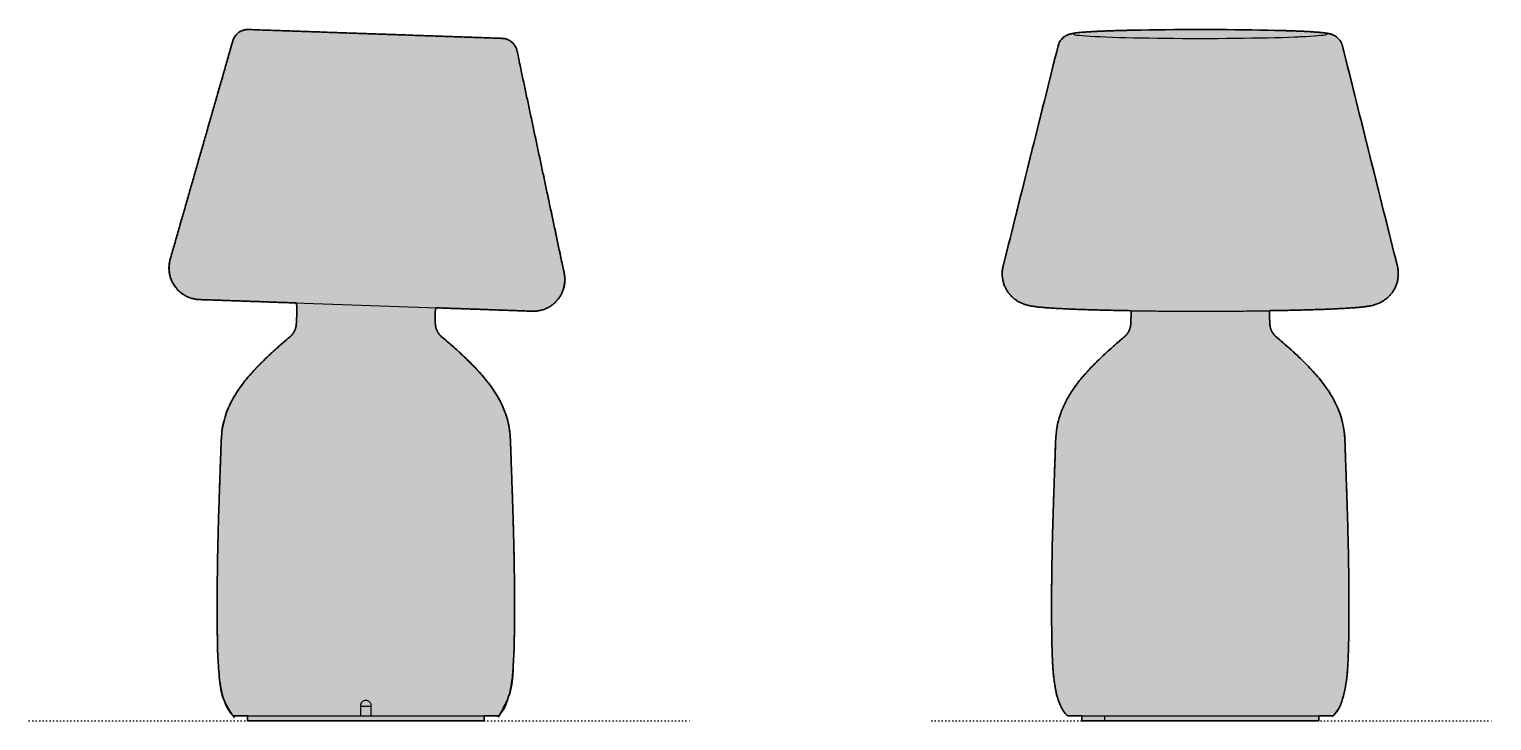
# Model space of a CAD drawing. Header units: millimetres. Extents: x 0 to 463, y -256 to 219.
# Drawn here: x 0 to 463, y 0 to 218.8 of the extents above; entities that cross this region are included whole.
import ezdxf

# ---------------------------------------------------------------- set-up
doc = ezdxf.new("R2010")
doc.units = ezdxf.units.MM
doc.linetypes.add('Dots', pattern=[1, 0, -1])
doc.layers.add('Blocks', color=7, linetype='Continuous')
doc.layers.add('Blocks$Fill', color=7, linetype='Continuous', true_color=0xffffff)
for name, color, linetype, lineweight, true_color in [('Blocks$Inner', 7, 'Continuous', 25, 0x007f00), ('Blocks$Outline', 7, 'Continuous', 35, 0xff3f3f), ('Groud', 7, 'Dots', 25, 0x243775)]:
    doc.layers.add(name, color=color, linetype=linetype, lineweight=lineweight, true_color=true_color)

# ---------------------------------------------------------------- blocks, each defined once
blk = doc.blocks.new('Apollo Portable Lamp Back')
at = {"layer": 'Blocks$Fill'}
blk.add_hatch(color=256, dxfattribs=at).paths.add_polyline_path([(63.08, 129.74), (41.57, 130.36), (36.45, 130.67), (33.78, 130.91), (32.37, 131.08), (31.93, 131.15), (31.48, 131.22), (31.15, 131.29), (30.8, 131.36), (30.52, 131.42), (30.21, 131.5), (29.94, 131.57), (29.65, 131.66), (29.37, 131.75), (29.08, 131.85), (28.78, 131.96), (28.47, 132.09), (28.15, 132.24), (27.82, 132.4), (27.65, 132.49), (27.48, 132.59), (27.3, 132.69), (27.12, 132.79), (26.94, 132.91), (26.76, 133.03), (26.57, 133.16), (26.39, 133.29), (26.19, 133.44), (26, 133.59), (25.81, 133.75), (25.63, 133.91), (25.44, 134.09), (25.25, 134.27), (25.07, 134.46), (24.89, 134.65), (24.7, 134.86), (24.53, 135.07), (24.36, 135.29), (24.19, 135.51), (24.03, 135.74), (23.87, 135.98), (23.71, 136.23), (23.57, 136.48), (23.43, 136.74), (23.29, 137.01), (23.17, 137.28), (23.05, 137.55), (22.93, 137.84), (22.83, 138.13), (22.73, 138.42), (22.64, 138.72), (22.56, 139.03), (22.49, 139.34), (22.43, 139.65), (22.38, 139.97), (22.34, 140.3), (22.31, 140.63), (22.29, 140.96), (22.28, 141.29), (22.28, 141.63), (22.28, 141.8), (22.29, 141.97), (22.3, 142.14), (22.31, 142.31), (22.33, 142.48), (22.35, 142.65), (22.4, 142.95), (22.45, 143.26), (22.57, 143.84), (22.57, 143.85), (39.96, 213.53), (40, 213.69), (40.05, 213.85), (40.1, 214.01), (40.13, 214.09), (40.16, 214.17), (40.2, 214.27), (40.24, 214.37), (40.29, 214.47), (40.33, 214.56), (40.38, 214.66), (40.43, 214.75), (40.49, 214.84), (40.54, 214.93), (40.6, 215.02), (40.65, 215.11), (40.71, 215.19), (40.77, 215.28), (40.83, 215.36), (40.89, 215.44), (40.95, 215.52), (41.02, 215.59), (41.08, 215.67), (41.14, 215.74), (41.21, 215.81), (41.28, 215.87), (41.34, 215.94), (41.41, 216), (41.48, 216.07), (41.54, 216.13), (41.67, 216.24), (41.81, 216.34), (41.94, 216.44), (42.07, 216.53), (42.2, 216.61), (42.32, 216.69), (42.45, 216.76), (42.56, 216.83), (42.69, 216.89), (42.8, 216.94), (42.91, 217), (43.02, 217.04), (43.13, 217.09), (43.24, 217.13), (43.44, 217.2), (43.66, 217.27), (43.86, 217.32), (44, 217.36), (44.14, 217.4), (44.41, 217.45), (44.65, 217.5), (44.89, 217.54), (45.38, 217.61), (46.35, 217.73), (48.62, 217.92), (54.74, 218.24), (61.92, 218.46), (96.05, 218.66), (108.8, 218.44), (119.17, 218.05), (121.93, 217.88), (123.02, 217.78), (124.03, 217.68), (124.59, 217.61), (125.11, 217.53), (125.4, 217.48), (125.7, 217.42), (125.91, 217.37), (126.14, 217.31), (126.33, 217.26), (126.54, 217.19), (126.73, 217.12), (126.83, 217.08), (126.94, 217.04), (127.04, 217), (127.14, 216.95), (127.25, 216.9), (127.36, 216.84), (127.47, 216.78), (127.58, 216.72), (127.69, 216.65), (127.81, 216.58), (127.93, 216.5), (128.05, 216.41), (128.17, 216.32), (128.29, 216.22), (128.42, 216.12), (128.54, 216), (128.66, 215.89), (128.78, 215.76), (128.84, 215.7), (128.9, 215.63), (128.96, 215.56), (129.02, 215.49), (129.08, 215.41), (129.14, 215.34), (129.19, 215.26), (129.24, 215.19), (129.3, 215.1), (129.35, 215.02), (129.4, 214.94), (129.46, 214.85), (129.55, 214.68), (129.64, 214.5), (129.74, 214.31), (129.78, 214.21), (129.82, 214.11), (129.86, 214.01), (129.89, 213.91), (129.91, 213.86), (129.93, 213.8), (129.94, 213.75), (129.96, 213.7), (129.97, 213.61), (129.99, 213.53), (147.38, 143.85), (147.38, 143.84), (147.47, 143.38), (147.52, 143.14), (147.57, 142.89), (147.59, 142.73), (147.61, 142.57), (147.63, 142.4), (147.64, 142.24), (147.66, 142.08), (147.66, 141.91), (147.67, 141.58), (147.67, 141.24), (147.66, 140.9), (147.64, 140.56), (147.6, 140.22), (147.56, 139.91), (147.51, 139.6), (147.45, 139.29), (147.38, 138.99), (147.3, 138.69), (147.21, 138.39), (147.11, 138.09), (147, 137.8), (146.89, 137.52), (146.76, 137.23), (146.63, 136.95), (146.49, 136.68), (146.34, 136.41), (146.19, 136.15), (146.03, 135.9), (145.86, 135.65), (145.68, 135.41), (145.51, 135.17), (145.32, 134.94), (145.13, 134.72), (144.94, 134.51), (144.74, 134.31), (144.54, 134.11), (144.34, 133.92), (144.14, 133.75), (143.94, 133.58), (143.73, 133.42), (143.53, 133.26), (143.33, 133.12), (143.14, 132.99), (142.94, 132.86), (142.74, 132.74), (142.56, 132.63), (142.37, 132.53), (142.19, 132.43), (142.01, 132.34), (141.83, 132.25), (141.66, 132.17), (141.32, 132.03), (140.99, 131.9), (140.69, 131.78), (140.37, 131.68), (140.08, 131.59), (139.77, 131.51), (139.48, 131.43), (139.04, 131.33), (138.62, 131.25), (138, 131.14), (137.39, 131.05), (136.11, 130.9), (133.39, 130.66), (126.53, 130.28), (106.9, 129.74), (106.87, 128.96), (106.87, 128.7), (106.88, 128.29), (106.98, 125.83), (106.98, 125.68), (106.98, 125.53), (106.99, 125.38), (107.01, 125.23), (107.03, 125.08), (107.05, 124.93), (107.07, 124.77), (107.11, 124.62), (107.14, 124.47), (107.18, 124.32), (107.22, 124.17), (107.27, 124.02), (107.32, 123.88), (107.38, 123.73), (107.44, 123.59), (107.5, 123.44), (107.57, 123.3), (107.64, 123.16), (107.71, 123.03), (107.79, 122.89), (107.87, 122.76), (107.96, 122.63), (108.05, 122.5), (108.14, 122.38), (108.24, 122.26), (108.33, 122.14), (108.43, 122.03), (108.54, 121.91), (108.64, 121.81), (108.75, 121.7), (108.86, 121.6), (108.98, 121.5), (114.3, 116.83), (116.7, 114.6), (119.02, 112.29), (120.07, 111.19), (121.1, 110.07), (122.1, 108.93), (123.07, 107.76), (123.75, 106.9), (124.4, 106.03), (125.04, 105.14), (125.65, 104.23), (126.22, 103.35), (126.76, 102.45), (127.27, 101.53), (127.75, 100.6), (128.19, 99.67), (128.6, 98.72), (128.98, 97.76), (129.33, 96.79), (129.49, 96.3), (129.64, 95.81), (129.79, 95.31), (129.92, 94.81), (130.05, 94.3), (130.16, 93.8), (130.26, 93.29), (130.35, 92.78), (130.43, 92.25), (130.51, 91.72), (130.62, 90.65), (130.78, 88.5), (130.92, 84.09), (132.05, 37.84), (131.94, 24.24), (131.78, 19.34), (131.64, 16.98), (131.45, 14.62), (131.24, 12.78), (131.11, 11.86), (130.97, 10.94), (130.82, 10.11), (130.66, 9.27), (130.47, 8.44), (130.25, 7.62), (130.07, 7), (129.87, 6.38), (129.66, 5.77), (129.42, 5.16), (129.3, 4.89), (129.18, 4.63), (129.06, 4.36), (128.93, 4.1), (128.79, 3.84), (128.65, 3.59), (128.5, 3.34), (128.42, 3.22), (128.33, 3.1), (128.18, 2.89), (128.02, 2.68), (127.86, 2.48), (127.69, 2.28), (127.33, 1.89), (126.98, 1.5), (122.48, 1.5), (122.48, 0), (54.77, 0), (47.48, 0), (47.48, 1.5), (43.01, 1.5), (42.77, 1.72), (42.66, 1.84), (42.54, 1.95), (42.39, 2.12), (42.25, 2.28), (42.11, 2.45), (41.97, 2.63), (41.84, 2.81), (41.71, 2.99), (41.59, 3.18), (41.48, 3.37), (41.37, 3.55), (41.26, 3.74), (41.06, 4.12), (40.68, 4.9), (40.6, 5.08), (40.39, 5.57), (40.14, 6.21), (40.09, 6.36), (40.05, 6.48), (39.94, 6.77), (39.87, 6.95), (39.76, 7.31), (39.65, 7.68), (39.55, 8.05), (39.47, 8.42), (39.24, 9.55), (38.94, 11.2), (38.7, 12.86), (38.5, 14.64), (38.35, 16.43), (38.16, 19.67), (38.04, 22.91), (37.93, 42.39), (39.17, 88.5), (39.33, 90.61), (39.44, 91.66), (39.51, 92.18), (39.58, 92.71), (39.67, 93.21), (39.77, 93.71), (39.88, 94.2), (40, 94.7), (40.13, 95.19), (40.27, 95.68), (40.42, 96.17), (40.57, 96.65), (40.91, 97.61), (41.28, 98.55), (41.67, 99.48), (42.1, 100.4), (42.57, 101.31), (43.06, 102.22), (43.59, 103.11), (44.13, 103.98), (44.74, 104.89), (45.36, 105.78), (46.01, 106.65), (46.68, 107.51), (47.4, 108.4), (48.14, 109.27), (48.9, 110.13), (49.68, 110.98), (51.35, 112.73), (53.08, 114.43), (54.95, 116.2), (56.86, 117.92), (60.98, 121.5), (61.09, 121.6), (61.2, 121.7), (61.31, 121.81), (61.41, 121.91), (61.52, 122.03), (61.62, 122.14), (61.71, 122.26), (61.81, 122.38), (61.9, 122.51), (61.99, 122.63), (62.08, 122.76), (62.16, 122.89), (62.24, 123.03), (62.31, 123.17), (62.38, 123.3), (62.45, 123.45), (62.51, 123.59), (62.57, 123.73), (62.63, 123.88), (62.68, 124.03), (62.73, 124.17), (62.77, 124.32), (62.81, 124.47), (62.85, 124.62), (62.88, 124.77), (62.9, 124.93), (62.93, 125.08), (62.94, 125.23), (62.96, 125.38), (62.97, 125.53), (62.97, 125.68), (62.98, 125.83), (63.02, 127.04), (63.09, 128.64), (63.1, 128.88), (63.1, 129.12)], flags=0)
at = {"layer": 'Blocks$Inner'}
blk.add_lwpolyline([(84.98, 215.91), (87.78, 215.91), (90.57, 215.92), (93.33, 215.94), (96.05, 215.96), (98.71, 215.99), (101.31, 216.03), (103.83, 216.07), (106.26, 216.12), (108.58, 216.17), (110.79, 216.23), (112.88, 216.3), (114.82, 216.37), (116.12, 216.42), (116.63, 216.45), (118.27, 216.52), (119.76, 216.61), (121.08, 216.69), (122.22, 216.78), (123.18, 216.88), (123.95, 216.97), (124.53, 217.07), (124.92, 217.16), (125.12, 217.26), (125.12, 217.36), (124.92, 217.46), (124.53, 217.55), (123.95, 217.65), (123.18, 217.74), (122.22, 217.83), (121.08, 217.92), (119.76, 218.01), (118.27, 218.09), (116.63, 218.17), (114.82, 218.25), (112.88, 218.32), (110.79, 218.38), (108.58, 218.44), (106.26, 218.5), (103.83, 218.55), (101.31, 218.59), (99.79, 218.61), (98.71, 218.63), (96.05, 218.66), (93.33, 218.68), (90.57, 218.7), (87.78, 218.71), (84.98, 218.71), (82.17, 218.71), (79.39, 218.7), (76.62, 218.68), (73.9, 218.66), (71.24, 218.63), (68.64, 218.59), (66.12, 218.55), (63.69, 218.5), (62.17, 218.46), (61.37, 218.44), (59.16, 218.38), (57.07, 218.32), (55.13, 218.25), (53.32, 218.17), (51.68, 218.09), (50.19, 218.01), (48.87, 217.92), (47.73, 217.83), (46.77, 217.74), (46, 217.65), (45.42, 217.55), (45.03, 217.46), (44.83, 217.36), (44.83, 217.26), (45.03, 217.16), (45.42, 217.07), (46, 216.97), (46.77, 216.88), (47.73, 216.78), (48.87, 216.69), (50.19, 216.61), (51.68, 216.52), (53.32, 216.45), (55.13, 216.37), (55.22, 216.37), (57.07, 216.3), (59.16, 216.23), (61.37, 216.17), (63.69, 216.12), (66.12, 216.07), (68.64, 216.03), (71.24, 215.99), (73.9, 215.96), (76.62, 215.94), (79.39, 215.92), (82.17, 215.91)], close=True, dxfattribs=at)
for points in [[(47.48, 1.5), (47.48, 0), (52.98, 0), (54.77, 0)], [(122.48, 1.5), (122.48, 0), (54.77, 0), (54.77, 1.5)]]:
    blk.add_lwpolyline(points, dxfattribs=at)
for points, knots in [([(61.92, 218.46), (61.49, 218.45), (60.33, 218.42), (58.55, 218.37), (56.57, 218.31), (54.71, 218.24), (52.98, 218.17), (51.38, 218.09), (49.92, 218.01), (48.59, 217.92), (47.39, 217.83), (46.32, 217.73), (45.33, 217.61), (44.57, 217.49), (43.94, 217.35), (43.48, 217.22), (43.05, 217.06), (42.58, 216.85), (42.07, 216.55), (41.53, 216.14), (41, 215.6), (40.52, 214.94), (40.16, 214.24), (40.02, 213.75), (39.96, 213.53)], [0, 0, 0, 0, 0.037401, 0.101308, 0.165298, 0.229397, 0.293646, 0.358108, 0.422879, 0.488126, 0.554145, 0.621542, 0.69175, 0.769406, 0.811404, 0.838022, 0.860828, 0.881227, 0.900785, 0.920395, 0.940755, 0.961911, 0.983573, 1, 1, 1, 1]), ([(129.99, 213.53), (129.98, 213.58), (129.91, 213.93), (129.66, 214.49), (129.27, 215.19), (128.8, 215.77), (128.3, 216.24), (127.81, 216.59), (127.34, 216.86), (126.91, 217.06), (126.5, 217.21), (126.09, 217.33), (125.63, 217.44), (124.97, 217.56), (124.13, 217.67), (123.06, 217.78), (121.93, 217.88), (120.65, 217.97), (119.21, 218.06), (117.64, 218.14), (115.95, 218.21), (114.13, 218.28), (112.19, 218.35), (110.15, 218.41), (108.03, 218.46)], [148.632031, 148.632031, 148.632031, 148.632031, 148.635906, 148.655337, 148.67385, 148.691558, 148.708532, 148.724948, 148.741354, 148.758563, 148.777784, 148.800859, 148.830695, 148.873288, 148.949098, 149.010543, 149.069255, 149.131269, 149.191652, 149.251167, 149.31018, 149.368877, 149.427364, 149.632031, 149.632031, 149.632031, 149.632031]), ([(22.57, 143.84), (22.49, 143.46), (22.31, 142.61), (22.25, 141.3), (22.35, 139.98), (22.61, 138.73), (23.02, 137.55), (23.54, 136.48), (24.17, 135.5), (24.87, 134.64), (25.61, 133.9), (26.37, 133.28), (27.12, 132.78), (27.83, 132.39), (28.49, 132.08), (29.1, 131.84), (29.69, 131.64), (30.26, 131.48), (30.87, 131.34), (31.57, 131.2), (32.52, 131.05), (33.68, 130.91), (35.04, 130.78), (36.46, 130.67), (38.01, 130.56), (39.71, 130.46), (41.53, 130.36), (43.47, 130.27), (45.53, 130.19), (47.7, 130.11), (49.98, 130.04), (52.38, 129.97), (54.87, 129.9), (57.46, 129.85), (60.13, 129.79), (62.88, 129.75), (65.7, 129.7), (68.58, 129.67), (71.52, 129.64), (74.5, 129.61), (77.51, 129.6), (80.54, 129.58), (83.03, 129.58), (84.51, 129.58), (84.98, 129.58)], [73.816015, 73.816015, 73.816015, 73.816015, 73.82924, 73.84377, 73.857832, 73.871442, 73.884647, 73.897476, 73.90994, 73.922029, 73.93371, 73.944932, 73.95567, 73.966024, 73.976283, 73.986848, 73.998198, 74.011061, 74.026452, 74.046053, 74.073514, 74.115491, 74.150705, 74.184019, 74.219223, 74.253216, 74.286535, 74.31945, 74.352103, 74.384576, 74.416921, 74.449172, 74.481352, 74.513478, 74.545563, 74.577614, 74.60964, 74.641646, 74.673635, 74.705612, 74.73758, 74.769542, 74.801499, 74.816015, 74.816015, 74.816015, 74.816015]), ([(84.98, 129.58), (85.51, 129.58), (87.06, 129.58), (89.63, 129.58), (92.66, 129.6), (95.67, 129.62), (98.64, 129.64), (101.57, 129.67), (104.45, 129.71), (107.26, 129.75), (110, 129.8), (112.67, 129.85), (115.24, 129.91), (117.72, 129.97), (120.1, 130.04), (122.37, 130.11), (124.52, 130.19), (126.56, 130.28), (128.46, 130.36), (130.24, 130.46), (131.9, 130.56), (133.43, 130.66), (134.84, 130.77), (136.16, 130.9), (137.4, 131.05), (138.45, 131.21), (139.34, 131.39), (140.03, 131.57), (140.65, 131.77), (141.3, 132.01), (142, 132.32), (142.75, 132.73), (143.54, 133.26), (144.36, 133.92), (145.15, 134.71), (145.88, 135.64), (146.51, 136.67), (147.03, 137.79), (147.4, 138.98), (147.64, 140.25), (147.7, 141.56), (147.61, 142.79), (147.44, 143.54), (147.38, 143.84)], [74.816015, 74.816015, 74.816015, 74.816015, 74.832826, 74.864779, 74.896736, 74.928697, 74.960664, 74.99264, 75.024626, 75.056627, 75.088646, 75.120688, 75.152759, 75.184866, 75.217019, 75.249231, 75.28152, 75.31391, 75.346438, 75.379158, 75.412155, 75.445572, 75.479668, 75.514974, 75.552806, 75.590565, 75.614522, 75.628956, 75.641658, 75.65316, 75.664186, 75.675198, 75.686578, 75.698556, 75.711071, 75.723946, 75.737037, 75.750255, 75.763546, 75.77688, 75.791399, 75.80545, 75.816015, 75.816015, 75.816015, 75.816015]), ([(63.08, 129.74), (63.09, 129.54), (63.11, 129.01), (63.08, 128.1), (63.01, 126.98), (62.99, 126.23), (62.98, 125.83)], [0, 0, 0, 0, 0.156826, 0.400427, 0.682793, 1, 1, 1, 1]), ([(106.98, 125.83), (106.97, 126.23), (106.94, 127.16), (106.84, 128.51), (106.89, 129.4), (106.9, 129.74)], [100.812903, 100.812903, 100.812903, 100.812903, 101.126148, 101.545977, 101.812903, 101.812903, 101.812903, 101.812903]), ([(60.98, 121.5), (59.6, 120.32), (56.92, 118.01), (53.13, 114.53), (49.7, 111.08), (46.68, 107.61), (44.11, 104.09), (42.03, 100.46), (40.49, 96.68), (39.45, 92.67), (39.26, 89.91), (39.17, 88.5)], [5.923885, 5.923885, 5.923885, 5.923885, 6.057398, 6.183352, 6.302111, 6.414304, 6.520946, 6.62176, 6.720717, 6.82041, 6.923885, 6.923885, 6.923885, 6.923885]), ([(130.78, 88.5), (130.69, 89.93), (130.49, 92.75), (129.42, 96.82), (127.82, 100.66), (125.68, 104.32), (122.78, 108.26), (118.97, 112.46), (114.21, 116.99), (110.76, 119.96), (108.98, 121.5)], [94.893397, 94.893397, 94.893397, 94.893397, 94.99871, 95.100162, 95.200957, 95.303806, 95.410806, 95.559594, 95.720098, 95.893397, 95.893397, 95.893397, 95.893397]), ([(39.17, 88.5), (39.12, 86.89), (39.01, 83.43), (38.81, 77.91), (38.6, 71.78), (38.38, 65.08), (38.17, 57.89), (38.01, 50.27), (37.92, 42.94), (37.89, 35.98), (37.93, 29.49), (38.01, 22.95), (38.24, 17.39), (38.65, 12.93), (39.2, 9.65), (39.65, 7.5), (40.03, 6.52), (40.05, 6.48)], [6.923885, 6.923885, 6.923885, 6.923885, 6.982813, 7.050175, 7.125155, 7.206935, 7.294702, 7.387644, 7.484953, 7.562351, 7.6415, 7.721914, 7.800812, 7.844534, 7.885302, 7.922445, 7.923885, 7.923885, 7.923885, 7.923885]), ([(126.98, 1.5), (127.46, 2.01), (128.47, 3.1), (129.5, 5.23), (130.38, 7.86), (131.04, 11.04), (131.52, 14.96), (131.81, 19.4), (131.95, 24.25), (132.03, 30.42), (132.06, 37.74), (132, 46.11), (131.87, 53.86), (131.69, 60.96), (131.5, 67.4), (131.3, 73.4), (131.1, 78.91), (130.92, 83.89), (130.83, 87.03), (130.78, 88.5)], [93.893397, 93.893397, 93.893397, 93.893397, 93.917271, 93.943714, 93.973202, 94.011783, 94.05395, 94.107609, 94.163384, 94.219447, 94.317745, 94.412969, 94.504311, 94.581924, 94.655212, 94.723589, 94.786471, 94.843269, 94.893397, 94.893397, 94.893397, 94.893397]), ([(40.05, 6.48), (40.1, 6.33), (40.21, 6.03), (40.38, 5.59), (40.55, 5.2), (40.65, 4.96), (40.68, 4.9)], [7.923885, 7.923885, 7.923885, 7.923885, 8.420689, 8.627362, 8.847517, 8.923885, 8.923885, 8.923885, 8.923885]), ([(40.68, 4.9), (40.93, 4.38), (41.44, 3.33), (42.26, 2.2), (42.85, 1.65), (43.01, 1.5)], [8.923885, 8.923885, 8.923885, 8.923885, 9.340725, 9.767952, 9.923885, 9.923885, 9.923885, 9.923885])]:
    blk.add_open_spline(points, degree=3, knots=knots, dxfattribs=at)
for points in [[(39.96, 213.53), (22.57, 143.85)], [(147.38, 143.85), (129.99, 213.53)], [(22.57, 143.85), (22.57, 143.84)], [(147.38, 143.84), (147.38, 143.85)], [(43.01, 1.5), (126.98, 1.5)]]:
    blk.add_open_spline(points, degree=1, dxfattribs=at)
for points, weights in [([(62.98, 125.83), (62.98, 123.2), (60.98, 121.5)], [1, 0.907845784506, 1]), ([(108.98, 121.5), (106.98, 123.2), (106.98, 125.83)], [1, 0.90800706574, 1])]:
    blk.add_rational_spline(points, weights, degree=2, dxfattribs=at)
at = {"layer": 'Blocks$Outline'}
for points in [[(61.92, 218.46), (62.17, 218.46), (63.69, 218.5), (66.12, 218.55), (68.64, 218.59), (71.24, 218.63), (73.9, 218.66), (76.62, 218.68), (79.39, 218.7), (82.17, 218.71), (84.98, 218.71), (87.78, 218.71), (90.57, 218.7), (93.33, 218.68), (96.05, 218.66), (98.71, 218.63), (99.79, 218.61), (101.31, 218.59), (103.83, 218.55), (106.26, 218.5), (108.58, 218.44), (108.8, 218.44)], [(54.77, 0), (52.98, 0), (47.48, 0), (47.48, 1.5)], [(122.48, 1.5), (122.48, 0), (54.77, 0)]]:
    blk.add_lwpolyline(points, dxfattribs=at)
for points, knots in [([(63.08, 129.74), (63.08, 129.74), (63.02, 129.74), (62.03, 129.76), (60.13, 129.79), (57.46, 129.85), (54.87, 129.9), (52.38, 129.97), (49.98, 130.04), (47.7, 130.11), (45.53, 130.19), (43.47, 130.27), (41.53, 130.36), (39.71, 130.46), (38.01, 130.56), (36.46, 130.67), (35.04, 130.78), (33.68, 130.91), (32.52, 131.05), (31.57, 131.2), (30.87, 131.34), (30.26, 131.48), (29.69, 131.64), (29.1, 131.84), (28.49, 132.08), (27.83, 132.39), (27.12, 132.78), (26.37, 133.28), (25.61, 133.9), (24.87, 134.64), (24.17, 135.5), (23.54, 136.48), (23.02, 137.55), (22.61, 138.73), (22.35, 139.98), (22.25, 141.3), (22.31, 142.61), (22.49, 143.46), (22.57, 143.84), (22.57, 143.84), (22.57, 143.85), (22.57, 143.85), (28.37, 167.08), (34.16, 190.31), (39.96, 213.53), (40.02, 213.75), (40.16, 214.24), (40.52, 214.94), (41, 215.6), (41.53, 216.14), (42.07, 216.55), (42.58, 216.85), (43.05, 217.06), (43.48, 217.22), (43.94, 217.35), (44.57, 217.49), (45.33, 217.61), (46.32, 217.73), (47.39, 217.83), (48.59, 217.92), (49.92, 218.01), (51.38, 218.09), (52.98, 218.17), (54.71, 218.24), (56.57, 218.31), (58.55, 218.37), (60.33, 218.42), (61.49, 218.45), (61.92, 218.46)], [-74.579761, -74.579761, -74.579761, -74.579761, -74.579761, -74.577614, -74.545563, -74.513478, -74.481352, -74.449172, -74.416921, -74.384576, -74.352103, -74.31945, -74.286535, -74.253216, -74.219223, -74.184019, -74.150705, -74.115491, -74.073514, -74.046053, -74.026452, -74.011061, -73.998198, -73.986848, -73.976283, -73.966024, -73.95567, -73.944932, -73.93371, -73.922029, -73.90994, -73.897476, -73.884647, -73.871442, -73.857832, -73.84377, -73.82924, -73.816015, -73.816015, -73.816015, -72.816015, -72.816015, -72.816015, -1, -1, -1, -0.983573, -0.961911, -0.940755, -0.920395, -0.900785, -0.881227, -0.860828, -0.838022, -0.811404, -0.769406, -0.69175, -0.621542, -0.554145, -0.488126, -0.422879, -0.358108, -0.293646, -0.229397, -0.165298, -0.101308, -0.037401, 0, 0, 0, 0]), ([(108.8, 218.44), (110.54, 218.4), (112.35, 218.34), (114.13, 218.28), (115.95, 218.21), (117.64, 218.14), (119.21, 218.06), (120.65, 217.97), (121.93, 217.88), (123.06, 217.78), (124.13, 217.67), (124.97, 217.56), (125.63, 217.44), (126.09, 217.33), (126.5, 217.21), (126.91, 217.06), (127.34, 216.86), (127.81, 216.59), (128.3, 216.24), (128.8, 215.77), (129.27, 215.19), (129.66, 214.49), (129.91, 213.93), (129.98, 213.58), (129.99, 213.53), (135.79, 190.31), (141.58, 167.08), (147.38, 143.85), (147.38, 143.85), (147.38, 143.84), (147.38, 143.84), (147.44, 143.54), (147.61, 142.79), (147.7, 141.56), (147.64, 140.25), (147.4, 138.98), (147.03, 137.79), (146.51, 136.67), (145.88, 135.64), (145.15, 134.71), (144.36, 133.92), (143.54, 133.26), (142.75, 132.73), (142, 132.32), (141.3, 132.01), (140.65, 131.77), (140.03, 131.57), (139.34, 131.39), (138.45, 131.21), (137.4, 131.05), (136.16, 130.9), (134.84, 130.77), (133.43, 130.66), (131.9, 130.56), (130.24, 130.46), (128.46, 130.36), (126.56, 130.28), (124.52, 130.19), (122.37, 130.11), (120.1, 130.04), (117.72, 129.97), (115.24, 129.91), (112.67, 129.85), (110, 129.8), (108.06, 129.76), (107.02, 129.75), (106.9, 129.74), (106.9, 129.74)], [-149.606447, -149.606447, -149.606447, -149.606447, -149.427364, -149.368877, -149.31018, -149.251167, -149.191652, -149.131269, -149.069255, -149.010543, -148.949098, -148.873288, -148.830695, -148.800859, -148.777784, -148.758563, -148.741354, -148.724948, -148.708532, -148.691558, -148.67385, -148.655337, -148.635906, -148.632031, -148.632031, -148.632031, -76.816015, -76.816015, -76.816015, -75.816015, -75.816015, -75.816015, -75.80545, -75.791399, -75.77688, -75.763546, -75.750255, -75.737037, -75.723946, -75.711071, -75.698556, -75.686578, -75.675198, -75.664186, -75.65316, -75.641658, -75.628956, -75.614522, -75.590565, -75.552806, -75.514974, -75.479668, -75.445572, -75.412155, -75.379158, -75.346438, -75.31391, -75.28152, -75.249231, -75.217019, -75.184866, -75.152759, -75.120688, -75.088646, -75.056627, -75.052657, -75.052657, -75.052657, -75.052657, -75.052657]), ([(47.48, 1.5), (45.99, 1.5), (44.5, 1.5), (43.01, 1.5), (42.85, 1.65), (42.26, 2.2), (41.44, 3.33), (40.93, 4.38), (40.68, 4.9), (40.65, 4.96), (40.55, 5.2), (40.38, 5.59), (40.21, 6.03), (40.1, 6.33), (40.05, 6.48)], [-6.469513, -6.469513, -6.469513, -6.469513, -2, -2, -2, -1.844068, -1.41684, -1, -1, -1, -0.923633, -0.703478, -0.496804, 0, 0, 0, 0])]:
    blk.add_open_spline(points, degree=3, knots=knots, dxfattribs=at)
for points, weights, knots in [([(40.05, 6.48), (40.03, 6.52), (39.65, 7.5), (39.2, 9.65), (38.65, 12.93), (38.24, 17.39), (38.01, 22.95), (37.93, 29.49), (37.89, 35.98), (37.92, 42.94), (38.01, 50.27), (38.17, 57.89), (38.38, 65.08), (38.6, 71.78), (38.81, 77.91), (39.01, 83.43), (39.12, 86.89), (39.17, 88.5), (39.26, 89.91), (39.45, 92.67), (40.49, 96.68), (42.03, 100.46), (44.11, 104.09), (46.68, 107.61), (49.7, 111.08), (53.13, 114.53), (56.92, 118.01), (59.6, 120.32), (60.98, 121.5), (62.27, 122.6), (62.98, 124.14), (62.98, 125.83), (62.99, 126.23), (63.01, 126.98), (63.08, 128.1), (63.11, 129.01), (63.09, 129.54), (63.08, 129.74)], [1, 1, 1, 1, 1, 1, 1, 1, 1, 1, 1, 1, 1, 1, 1, 1, 1, 1, 1, 1, 1, 1, 1, 1, 1, 1, 1, 1, 1, 0.938563856338, 0.938563856338, 1, 1, 1, 1, 1, 1, 1], [-7.923885, -7.923885, -7.923885, -7.923885, -7.922445, -7.885302, -7.844534, -7.800812, -7.721914, -7.6415, -7.562351, -7.484953, -7.387644, -7.294702, -7.206935, -7.125155, -7.050175, -6.982813, -6.923885, -6.923885, -6.923885, -6.82041, -6.720717, -6.62176, -6.520946, -6.414304, -6.302111, -6.183352, -6.057398, -5.923885, -5.923885, -5.923885, -1, -1, -1, -0.682793, -0.400427, -0.156826, -0.000053, -0.000053, -0.000053, -0.000053]), ([(106.9, 129.74), (106.89, 129.4), (106.84, 128.51), (106.94, 127.16), (106.97, 126.23), (106.98, 125.83), (106.98, 124.14), (107.69, 122.6), (108.98, 121.5), (110.76, 119.96), (114.21, 116.99), (118.97, 112.46), (122.78, 108.26), (125.68, 104.32), (127.82, 100.66), (129.42, 96.82), (130.49, 92.75), (130.69, 89.93), (130.78, 88.5), (130.83, 87.03), (130.92, 83.89), (131.1, 78.91), (131.3, 73.4), (131.5, 67.4), (131.69, 60.96), (131.87, 53.86), (132, 46.11), (132.06, 37.74), (132.03, 30.42), (131.95, 24.25), (131.81, 19.4), (131.52, 14.96), (131.04, 11.04), (130.38, 7.86), (129.5, 5.23), (128.47, 3.1), (127.46, 2.01), (126.98, 1.5), (125.48, 1.5), (123.98, 1.5), (122.48, 1.5)], [1, 1, 1, 1, 1, 1, 0.93867137716, 0.93867137716, 1, 1, 1, 1, 1, 1, 1, 1, 1, 1, 1, 1, 1, 1, 1, 1, 1, 1, 1, 1, 1, 1, 1, 1, 1, 1, 1, 1, 1, 1, 1, 1, 1], [-93.888925, -93.888925, -93.888925, -93.888925, -93.622092, -93.202264, -92.889018, -92.889018, -92.889018, -87.969513, -87.969513, -87.969513, -87.796213, -87.63571, -87.486921, -87.379922, -87.277072, -87.176278, -87.074825, -86.969513, -86.969513, -86.969513, -86.919384, -86.862586, -86.799705, -86.731327, -86.658039, -86.580427, -86.489084, -86.393861, -86.295563, -86.2395, -86.183725, -86.130066, -86.087899, -86.049318, -86.019829, -85.993387, -85.969513, -85.969513, -85.969513, -81.469513, -81.469513, -81.469513, -81.469513])]:
    blk.add_rational_spline(points, weights, degree=3, knots=knots, dxfattribs=at)
blk = doc.blocks.new('Apollo Portable Lamp Front')
at = {"layer": 'Blocks$Fill'}
blk.add_hatch(color=256, dxfattribs=at).paths.add_polyline_path([(128.76, 130.65), (159.22, 129.58), (159.49, 129.58), (159.77, 129.58), (160.05, 129.59), (160.33, 129.61), (160.61, 129.63), (160.89, 129.67), (161.17, 129.71), (161.45, 129.76), (161.73, 129.81), (162.01, 129.88), (162.28, 129.95), (162.56, 130.04), (162.83, 130.13), (163.1, 130.22), (163.37, 130.33), (163.64, 130.44), (163.9, 130.56), (164.16, 130.69), (164.41, 130.83), (164.66, 130.97), (164.91, 131.12), (165.15, 131.28), (165.38, 131.44), (165.61, 131.61), (165.83, 131.78), (166.05, 131.97), (166.27, 132.15), (166.47, 132.34), (166.67, 132.54), (166.86, 132.74), (167.05, 132.94), (167.23, 133.15), (167.4, 133.36), (167.57, 133.58), (167.74, 133.81), (167.89, 134.04), (168.05, 134.27), (168.19, 134.51), (168.33, 134.76), (168.47, 135.01), (168.59, 135.27), (168.71, 135.53), (168.82, 135.79), (168.93, 136.06), (169.03, 136.33), (169.12, 136.6), (169.2, 136.88), (169.27, 137.16), (169.34, 137.44), (169.4, 137.72), (169.44, 138.01), (169.49, 138.29), (169.52, 138.58), (169.54, 138.86), (169.56, 139.15), (169.57, 139.43), (169.57, 139.72), (169.56, 140), (169.54, 140.28), (169.52, 140.56), (169.49, 140.84), (169.45, 141.12), (169.4, 141.39), (169.35, 141.66), (154.41, 211.95), (154.39, 212.04), (154.37, 212.14), (154.34, 212.23), (154.31, 212.33), (154.28, 212.42), (154.25, 212.52), (154.22, 212.61), (154.19, 212.71), (154.15, 212.8), (154.11, 212.89), (154.07, 212.99), (154.02, 213.08), (153.98, 213.17), (153.93, 213.26), (153.88, 213.35), (153.83, 213.44), (153.77, 213.53), (153.72, 213.62), (153.66, 213.71), (153.6, 213.8), (153.54, 213.88), (153.47, 213.97), (153.41, 214.05), (153.34, 214.13), (153.27, 214.22), (153.2, 214.3), (153.12, 214.37), (153.05, 214.45), (152.97, 214.52), (152.89, 214.6), (152.81, 214.67), (152.73, 214.74), (152.65, 214.81), (152.56, 214.87), (152.48, 214.94), (152.39, 215), (152.3, 215.06), (152.21, 215.12), (152.12, 215.18), (152.03, 215.23), (151.94, 215.29), (151.84, 215.34), (151.75, 215.38), (151.65, 215.43), (151.56, 215.48), (151.46, 215.52), (151.36, 215.56), (151.27, 215.59), (151.17, 215.63), (151.07, 215.66), (150.97, 215.69), (150.87, 215.72), (150.77, 215.75), (150.67, 215.77), (150.58, 215.8), (150.48, 215.82), (150.38, 215.84), (150.28, 215.85), (150.18, 215.87), (150.08, 215.88), (149.98, 215.89), (149.89, 215.9), (149.79, 215.9), (149.69, 215.91), (69.41, 218.71), (69.31, 218.71), (69.22, 218.71), (69.12, 218.71), (69.02, 218.71), (68.92, 218.7), (68.82, 218.7), (68.72, 218.69), (68.62, 218.68), (68.52, 218.66), (68.42, 218.65), (68.32, 218.63), (68.22, 218.61), (68.12, 218.59), (68.02, 218.56), (67.92, 218.54), (67.82, 218.51), (67.72, 218.48), (67.62, 218.44), (67.52, 218.41), (67.42, 218.37), (67.32, 218.33), (67.22, 218.29), (67.13, 218.25), (67.03, 218.2), (66.94, 218.15), (66.84, 218.1), (66.75, 218.05), (66.65, 218), (66.56, 217.94), (66.47, 217.88), (66.38, 217.82), (66.3, 217.76), (66.21, 217.69), (66.12, 217.63), (66.04, 217.56), (65.96, 217.49), (65.88, 217.42), (65.8, 217.35), (65.72, 217.27), (65.65, 217.2), (65.57, 217.12), (65.5, 217.04), (65.43, 216.96), (65.36, 216.88), (65.3, 216.8), (65.23, 216.71), (65.17, 216.63), (65.11, 216.54), (65.05, 216.46), (65, 216.37), (64.94, 216.28), (64.89, 216.19), (64.84, 216.1), (64.79, 216.01), (64.75, 215.92), (64.7, 215.83), (64.66, 215.74), (64.62, 215.65), (64.59, 215.55), (64.55, 215.46), (64.52, 215.37), (64.49, 215.28), (64.46, 215.18), (64.43, 215.09), (44.62, 146.01), (44.55, 145.75), (44.48, 145.48), (44.43, 145.21), (44.37, 144.93), (44.33, 144.65), (44.3, 144.38), (44.27, 144.09), (44.25, 143.81), (44.24, 143.52), (44.23, 143.24), (44.24, 142.95), (44.25, 142.66), (44.27, 142.38), (44.3, 142.09), (44.34, 141.81), (44.39, 141.52), (44.44, 141.24), (44.5, 140.96), (44.57, 140.68), (44.65, 140.4), (44.74, 140.12), (44.83, 139.85), (44.93, 139.59), (45.04, 139.32), (45.16, 139.06), (45.28, 138.81), (45.41, 138.56), (45.54, 138.31), (45.68, 138.07), (45.83, 137.83), (45.98, 137.6), (46.14, 137.38), (46.31, 137.16), (46.48, 136.94), (46.66, 136.73), (46.84, 136.52), (47.04, 136.31), (47.23, 136.11), (47.44, 135.92), (47.65, 135.73), (47.87, 135.54), (48.09, 135.37), (48.32, 135.19), (48.55, 135.03), (48.79, 134.87), (49.04, 134.71), (49.29, 134.57), (49.54, 134.43), (49.8, 134.3), (50.06, 134.17), (50.32, 134.05), (50.59, 133.95), (50.85, 133.84), (51.13, 133.75), (51.4, 133.67), (51.67, 133.59), (51.95, 133.52), (52.23, 133.46), (52.5, 133.41), (52.78, 133.36), (53.06, 133.33), (53.33, 133.3), (53.61, 133.28), (53.88, 133.26), (84.47, 132.19), (84.54, 131.93), (84.58, 131.8), (84.61, 131.67), (84.63, 131.57), (84.65, 131.48), (84.66, 131.39), (84.67, 131.3), (84.7, 131.11), (84.72, 130.92), (84.73, 130.73), (84.74, 130.55), (84.75, 130.17), (84.75, 129.66), (84.73, 129.16), (84.6, 127.01), (84.55, 125.83), (84.55, 125.68), (84.54, 125.53), (84.53, 125.38), (84.52, 125.23), (84.5, 125.08), (84.48, 124.93), (84.45, 124.77), (84.42, 124.62), (84.39, 124.47), (84.35, 124.32), (84.31, 124.17), (84.26, 124.03), (84.21, 123.88), (84.15, 123.73), (84.09, 123.59), (84.03, 123.45), (83.96, 123.3), (83.89, 123.17), (83.81, 123.03), (83.74, 122.89), (83.65, 122.76), (83.57, 122.63), (83.48, 122.51), (83.39, 122.38), (83.29, 122.26), (83.19, 122.14), (83.09, 122.03), (82.99, 121.91), (82.88, 121.81), (82.78, 121.7), (82.66, 121.6), (82.55, 121.5), (78.44, 117.92), (76.53, 116.2), (74.66, 114.43), (72.93, 112.73), (71.25, 110.98), (70.48, 110.13), (69.72, 109.27), (68.98, 108.4), (68.26, 107.51), (67.59, 106.65), (66.94, 105.78), (66.31, 104.89), (65.71, 103.98), (65.16, 103.11), (64.64, 102.22), (64.15, 101.31), (63.68, 100.4), (63.25, 99.48), (62.85, 98.55), (62.49, 97.61), (62.15, 96.65), (61.99, 96.17), (61.85, 95.68), (61.71, 95.19), (61.58, 94.7), (61.46, 94.2), (61.35, 93.71), (61.25, 93.21), (61.16, 92.71), (61.08, 92.18), (61.01, 91.66), (60.9, 90.61), (60.74, 88.5), (60.18, 71.96), (59.5, 42.39), (59.62, 22.91), (59.73, 19.67), (59.92, 16.43), (60.08, 14.64), (60.28, 12.86), (60.51, 11.2), (60.66, 10.37), (60.81, 9.55), (60.98, 8.8), (61.16, 8.06), (61.36, 7.32), (61.58, 6.59), (61.76, 6.08), (61.95, 5.57), (62.15, 5.07), (62.37, 4.57), (62.59, 4.13), (62.71, 3.91), (62.82, 3.69), (62.95, 3.48), (63.08, 3.27), (63.21, 3.06), (63.36, 2.86), (63.49, 2.68), (63.64, 2.5), (63.78, 2.33), (63.93, 2.16), (64.55, 1.5), (69.05, 1.5), (69.05, 0), (126.12, 0), (144.05, 0), (144.05, 1.5), (148.55, 1.5), (148.91, 1.89), (149.26, 2.28), (149.43, 2.48), (149.6, 2.68), (149.76, 2.89), (149.91, 3.1), (149.99, 3.22), (150.07, 3.34), (150.23, 3.59), (150.37, 3.84), (150.51, 4.1), (150.64, 4.36), (150.76, 4.63), (150.88, 4.89), (150.99, 5.16), (151.23, 5.77), (151.45, 6.38), (151.65, 7), (151.83, 7.62), (152.04, 8.44), (152.23, 9.27), (152.4, 10.11), (152.55, 10.94), (152.69, 11.86), (152.82, 12.78), (153.03, 14.62), (153.22, 16.98), (153.36, 19.34), (153.51, 24.24), (153.56, 46.22), (152.36, 88.5), (152.2, 90.65), (152.08, 91.72), (152.01, 92.25), (151.93, 92.78), (151.84, 93.29), (151.74, 93.8), (151.62, 94.3), (151.5, 94.81), (151.37, 95.31), (151.22, 95.81), (151.07, 96.3), (150.91, 96.79), (150.56, 97.76), (150.18, 98.72), (149.77, 99.67), (149.33, 100.6), (148.84, 101.53), (148.33, 102.45), (147.79, 103.35), (147.23, 104.23), (146.62, 105.14), (145.98, 106.03), (145.32, 106.9), (144.65, 107.76), (143.68, 108.93), (142.68, 110.07), (141.65, 111.19), (140.6, 112.29), (138.27, 114.6), (135.87, 116.83), (130.55, 121.5), (130.44, 121.6), (130.33, 121.7), (130.22, 121.81), (130.12, 121.91), (130.01, 122.03), (129.91, 122.14), (129.81, 122.26), (129.72, 122.38), (129.63, 122.5), (129.54, 122.63), (129.45, 122.76), (129.37, 122.89), (129.29, 123.03), (129.22, 123.16), (129.14, 123.3), (129.08, 123.44), (129.01, 123.59), (128.95, 123.73), (128.9, 123.88), (128.85, 124.02), (128.8, 124.17), (128.76, 124.32), (128.72, 124.47), (128.68, 124.62), (128.65, 124.77), (128.62, 124.93), (128.6, 125.08), (128.58, 125.23), (128.57, 125.38), (128.56, 125.53), (128.55, 125.68), (128.55, 125.83), (128.53, 126.84), (128.49, 128.21), (128.49, 128.49), (128.5, 128.76), (128.51, 129.04), (128.53, 129.31), (128.55, 129.56), (128.56, 129.68), (128.57, 129.8), (128.59, 129.92), (128.61, 130.04), (128.63, 130.16), (128.66, 130.28), (128.68, 130.38)], flags=0)
at = {"layer": 'Blocks$Inner'}
for p, q in [((149.69, 215.91), (69.41, 218.71)), ((64.43, 215.09), (44.62, 146.01)), ((169.35, 141.66), (154.41, 211.95)), ((53.88, 133.26), (159.22, 129.58)), ((108.16, 4.55), (104.95, 4.55))]:
    blk.add_line(p, q, dxfattribs=at)
for points in [[(64.55, 1.5), (104.95, 1.5), (108.16, 1.5)], [(69.05, 1.5), (69.05, 0), (126.12, 0), (127.21, 0), (128.77, 0), (144.05, 0), (144.05, 1.5)]]:
    blk.add_lwpolyline(points, dxfattribs=at)
for centre, radius, start, end in [((69.23, 213.71), 5, 88, 164), ((149.52, 210.91), 5, 12, 88), ((54.23, 143.26), 10, 164, 268), ((159.57, 139.58), 10, 268, 12)]:
    blk.add_arc(centre, radius, start, end, dxfattribs=at)
for points, knots in [([(84.45, 132.27), (84.51, 132.07), (84.7, 131.38), (84.78, 130.01), (84.71, 128.44), (84.59, 126.96), (84.56, 126.22), (84.55, 125.83)], [0, 0, 0, 0, 0.096086, 0.328121, 0.634268, 0.81026, 1, 1, 1, 1]), ([(128.55, 125.83), (128.55, 126.16), (128.53, 126.93), (128.47, 128.13), (128.51, 129.27), (128.6, 130.11), (128.74, 130.58), (128.78, 130.72)], [50.319505, 50.319505, 50.319505, 50.319505, 50.532818, 50.808496, 51.029572, 51.228547, 51.319505, 51.319505, 51.319505, 51.319505]), ([(82.55, 121.5), (81.17, 120.32), (78.49, 118.01), (74.7, 114.53), (71.28, 111.08), (68.25, 107.61), (65.69, 104.09), (63.61, 100.46), (62.06, 96.68), (61.03, 92.67), (60.84, 89.91), (60.74, 88.5)], [5.923885, 5.923885, 5.923885, 5.923885, 6.057398, 6.183352, 6.302111, 6.414304, 6.520946, 6.62176, 6.720717, 6.82041, 6.923885, 6.923885, 6.923885, 6.923885]), ([(152.36, 88.5), (152.26, 89.93), (152.07, 92.75), (151, 96.82), (149.4, 100.66), (147.26, 104.32), (144.36, 108.26), (140.54, 112.46), (135.78, 116.99), (132.34, 119.96), (130.55, 121.5)], [44.4, 44.4, 44.4, 44.4, 44.505312, 44.606765, 44.70756, 44.810409, 44.917409, 45.066197, 45.226701, 45.4, 45.4, 45.4, 45.4]), ([(60.74, 88.5), (60.7, 86.89), (60.59, 83.43), (60.39, 77.91), (60.17, 71.78), (59.95, 65.08), (59.75, 57.89), (59.59, 50.27), (59.5, 42.94), (59.47, 35.98), (59.51, 29.49), (59.59, 22.95), (59.81, 17.39), (60.23, 12.93), (60.75, 9.64), (61.44, 6.85), (62.31, 4.62), (63.26, 2.85), (64.13, 1.94), (64.55, 1.5)], [6.923885, 6.923885, 6.923885, 6.923885, 6.978908, 7.041805, 7.111815, 7.188175, 7.270125, 7.356907, 7.447766, 7.520035, 7.593938, 7.669023, 7.742691, 7.783515, 7.821581, 7.856263, 7.880913, 7.903321, 7.923885, 7.923885, 7.923885, 7.923885]), ([(148.55, 1.5), (149.03, 2.01), (150.04, 3.1), (151.08, 5.23), (151.96, 7.86), (152.61, 11.04), (153.1, 14.96), (153.39, 19.4), (153.53, 24.25), (153.61, 30.42), (153.64, 37.74), (153.58, 46.11), (153.45, 53.86), (153.27, 60.96), (153.08, 67.4), (152.87, 73.4), (152.68, 78.91), (152.5, 83.89), (152.4, 87.03), (152.36, 88.5)], [43.4, 43.4, 43.4, 43.4, 43.423874, 43.450317, 43.479805, 43.518386, 43.560553, 43.614212, 43.669987, 43.72605, 43.824348, 43.919572, 44.010914, 44.088527, 44.161814, 44.230192, 44.293074, 44.349872, 44.4, 44.4, 44.4, 44.4]), ([(104.95, 4.9), (104.97, 5.09), (105.01, 5.47), (105.32, 5.97), (105.77, 6.33), (106.3, 6.51), (106.83, 6.5), (107.32, 6.34), (107.73, 6.02), (108.02, 5.59), (108.14, 5.2), (108.15, 4.96), (108.15, 4.9)], [1, 1, 1, 1, 1.118528, 1.237294, 1.349452, 1.453663, 1.552504, 1.649543, 1.748279, 1.851666, 1.961798, 2, 2, 2, 2]), ([(104.95, 1.5), (104.95, 1.92), (104.95, 2.77), (104.95, 3.99), (104.95, 4.72), (104.95, 4.9)], [0, 0, 0, 0, 0.418857, 0.855118, 1, 1, 1, 1]), ([(108.15, 4.9), (108.15, 4.38), (108.15, 3.33), (108.15, 2.2), (108.15, 1.65), (108.15, 1.5)], [2, 2, 2, 2, 2.41684, 2.844068, 3, 3, 3, 3])]:
    blk.add_open_spline(points, degree=3, knots=knots, dxfattribs=at)
for points, weights in [([(84.55, 125.83), (84.55, 123.2), (82.55, 121.5)], [1, 0.907845784506, 1]), ([(130.55, 121.5), (128.55, 123.2), (128.55, 125.83)], [1, 0.90800706574, 1])]:
    blk.add_rational_spline(points, weights, degree=2, dxfattribs=at)
blk.add_open_spline([(108.15, 1.5), (148.55, 1.5)], degree=1, dxfattribs=at)
at = {"layer": 'Blocks$Outline'}
blk.add_lwpolyline([(69.05, 1.5), (69.05, 0), (126.12, 0), (127.21, 0), (128.77, 0), (144.05, 0), (144.05, 1.5)], dxfattribs=at)
for points, weights, degree, knots in [([(128.76, 130.65), (143.99, 130.12), (159.22, 129.58), (164.09, 129.41), (167.23, 133.15), (170.36, 136.89), (169.35, 141.66), (161.88, 176.8), (154.41, 211.95), (153.6, 215.77), (149.69, 215.91), (109.55, 217.31), (69.41, 218.71), (65.51, 218.85), (64.43, 215.09), (54.52, 180.55), (44.62, 146.01)], [1, 1, 1, 0.898794046299, 1, 0.898794046299, 1, 1, 1, 0.788010753607, 1, 1, 1, 0.788010753607, 1, 1, 1], 2, [93.074429, 93.074429, 93.074429, 123.551424, 123.551424, 132.627136, 132.627136, 141.702848, 141.702848, 213.565363, 213.565363, 220.197614, 220.197614, 300.53034, 300.53034, 307.162591, 307.162591, 379.025105, 379.025105, 379.025105]), ([(44.62, 146.01), (43.28, 141.32), (46.14, 137.38), (49.01, 133.43), (53.88, 133.26), (69.18, 132.73), (84.47, 132.19)], [1, 0.898794046299, 1, 0.898794046299, 1, 1, 1], 2, [0, 0, 0, 9.075712, 9.075712, 18.151424, 18.151424, 48.75574, 48.75574, 48.75574]), ([(84.47, 132.19), (84.52, 132.02), (84.71, 131.36), (84.78, 130.01), (84.71, 128.44), (84.59, 126.96), (84.56, 126.22), (84.55, 125.83), (84.55, 124.14), (83.84, 122.6), (82.55, 121.5), (81.17, 120.32), (78.49, 118.01), (74.7, 114.53), (71.28, 111.08), (68.25, 107.61), (65.69, 104.09), (63.61, 100.46), (62.06, 96.68), (61.03, 92.67), (60.84, 89.91), (60.74, 88.5), (60.7, 86.89), (60.59, 83.43), (60.39, 77.91), (60.17, 71.78), (59.95, 65.08), (59.75, 57.89), (59.59, 50.27), (59.5, 42.94), (59.47, 35.98), (59.51, 29.49), (59.59, 22.95), (59.81, 17.39), (60.23, 12.93), (60.75, 9.64), (61.44, 6.85), (62.31, 4.62), (63.26, 2.85), (64.13, 1.94), (64.55, 1.5), (66.05, 1.5), (67.55, 1.5), (69.05, 1.5)], [1, 1, 1, 1, 1, 1, 1, 1, 0.938563856338, 0.938563856338, 1, 1, 1, 1, 1, 1, 1, 1, 1, 1, 1, 1, 1, 1, 1, 1, 1, 1, 1, 1, 1, 1, 1, 1, 1, 1, 1, 1, 1, 1, 1, 1, 1, 1], 3, [0.012026, 0.012026, 0.012026, 0.012026, 0.096086, 0.328121, 0.634268, 0.81026, 1, 1, 1, 5.923885, 5.923885, 5.923885, 6.057398, 6.183352, 6.302111, 6.414304, 6.520946, 6.62176, 6.720717, 6.82041, 6.923885, 6.923885, 6.923885, 6.978908, 7.041805, 7.111815, 7.188175, 7.270125, 7.356907, 7.447766, 7.520035, 7.593938, 7.669023, 7.742691, 7.783515, 7.821581, 7.856263, 7.880913, 7.903321, 7.923885, 7.923885, 7.923885, 12.423885, 12.423885, 12.423885, 12.423885]), ([(144.05, 1.5), (145.55, 1.5), (147.05, 1.5), (148.55, 1.5), (149.03, 2.01), (150.04, 3.1), (151.08, 5.23), (151.96, 7.86), (152.61, 11.04), (153.1, 14.96), (153.39, 19.4), (153.53, 24.25), (153.61, 30.42), (153.64, 37.74), (153.58, 46.11), (153.45, 53.86), (153.27, 60.96), (153.08, 67.4), (152.87, 73.4), (152.68, 78.91), (152.5, 83.89), (152.4, 87.03), (152.36, 88.5), (152.26, 89.93), (152.07, 92.75), (151, 96.82), (149.4, 100.66), (147.26, 104.32), (144.36, 108.26), (140.54, 112.46), (135.78, 116.99), (132.34, 119.96), (130.55, 121.5), (129.26, 122.6), (128.55, 124.14), (128.55, 125.83), (128.55, 126.16), (128.53, 126.93), (128.47, 128.13), (128.51, 129.27), (128.6, 130.09), (128.73, 130.53), (128.76, 130.65)], [1, 1, 1, 1, 1, 1, 1, 1, 1, 1, 1, 1, 1, 1, 1, 1, 1, 1, 1, 1, 1, 1, 1, 1, 1, 1, 1, 1, 1, 1, 1, 1, 1, 0.93867137716, 0.93867137716, 1, 1, 1, 1, 1, 1, 1, 1], 3, [38.9, 38.9, 38.9, 38.9, 43.4, 43.4, 43.4, 43.423874, 43.450317, 43.479805, 43.518386, 43.560553, 43.614212, 43.669987, 43.72605, 43.824348, 43.919572, 44.010914, 44.088527, 44.161814, 44.230192, 44.293074, 44.349872, 44.4, 44.4, 44.4, 44.505312, 44.606765, 44.70756, 44.810409, 44.917409, 45.066197, 45.226701, 45.4, 45.4, 45.4, 50.319505, 50.319505, 50.319505, 50.532818, 50.808496, 51.029572, 51.228547, 51.304091, 51.304091, 51.304091, 51.304091])]:
    blk.add_rational_spline(points, weights, degree=degree, knots=knots, dxfattribs=at)

msp = doc.modelspace()

# ---------------------------------------------------------------- linework, layer by layer
at = {"layer": 'Groud'}
for points in [[(0, 0), (209.9, 0)], [(285.73, 0), (462.98, 0)]]:
    msp.add_lwpolyline(points, dxfattribs=at)

# ---------------------------------------------------------------- block references
at = {"layer": 'Blocks'}
for name, p in [('Apollo Portable Lamp Front', (0, 0)), ('Apollo Portable Lamp Back', (285.73, 0))]:
    msp.add_blockref(name, p, dxfattribs=at)

doc.saveas('drawing.dxf')
